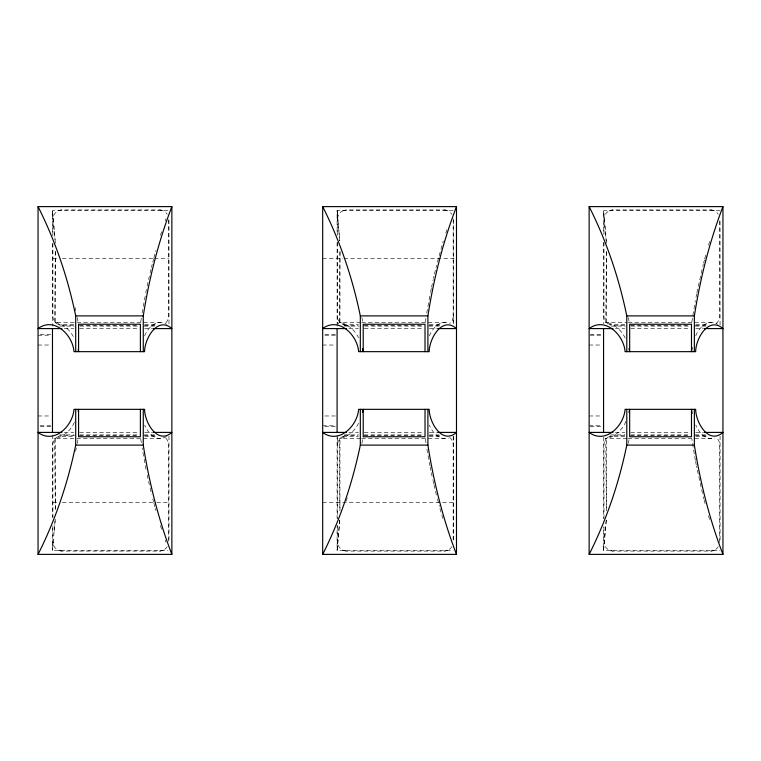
<?xml version="1.0" encoding="UTF-8"?>
<svg xmlns="http://www.w3.org/2000/svg" width="761" height="761" viewBox="0 0 761 761"><rect width="100%" height="100%" fill="white"/><g stroke="black" fill="none" stroke-linecap="round" stroke-linejoin="round"><path stroke-width="0.57" stroke-dasharray="3.81 2.85" d="M55.277 251.415L54.659 322.293L53.08 324.291M54.193 531.264L55.172 519.991M339.796 519.991L337.094 550.355L453.175 550.355M606.26 519.991L603.559 550.355L720.068 550.355M55.249 519.012L52.471 550.355L167.962 550.355M339.777 520.172L337.094 550.355L337.094 525.461M606.241 520.172L603.559 550.355L603.559 526.802M53.203 542.289L52.471 550.355L52.471 525.623M140.728 322.008L141.413 317.546M425.361 322.008L426.379 315.311M691.816 322.008L695.354 300.614M142.088 313.075L145.579 293.908M426.721 313.075L430.422 292.785M145.798 292.785L146.454 289.437M430.64 291.672L431.297 288.314M696.011 297.256L696.667 293.908M696.886 292.785L702.508 267.501M77.232 443.454L78.136 438.992M361.865 443.454L362.759 438.992M628.329 443.454L629.223 438.992M147.149 286.107L148.357 280.6M148.595 279.496L149.318 276.186M431.544 287.211L433.228 279.496M433.466 278.393L433.951 276.186M75.558 451.321L76.338 447.925M150.107 272.933L151.154 268.585M151.41 267.501L152.2 264.248M434.474 274.017L436.567 265.332M702.764 266.417L703.288 264.248M152.761 262.117L153.608 258.921M153.893 257.846L155.919 250.426M437.394 262.117L443.273 241.009M703.573 263.182L704.42 259.986M704.705 258.921L706.398 252.519M708.529 245.194L709.737 241.009M160.428 235.368L161.846 230.859M445.765 233.113L446.831 229.736M165.223 220.918L165.984 218.711M346.169 501.014L347.282 497.818M74.388 422.288C70.735 430.365 63.572 437.175 54.659 438.707L53.869 438.136M358.555 423.211C354.854 430.907 347.834 437.223 339.292 438.707L338.502 438.136M625.951 421.356C622.308 429.803 615.059 437.137 605.756 438.707L604.966 438.136M144.638 335.924C147.71 327.458 157.575 318.25 166.735 324.3M429.261 335.924C432.353 328.581 439.525 320.115 448.419 322.883M695.725 335.924C698.798 327.458 708.672 318.25 717.823 324.3M337.713 324.291L339.292 322.293L360.505 322.293M604.966 322.864L605.756 322.293L626.969 322.293M166.735 436.7L160.752 438.697L54.659 438.707L55.277 509.585M58.331 210.73L61.555 209.922L159.886 209.922L163.111 210.73M342.954 210.73L346.179 209.922L444.519 209.922L447.744 210.73M609.418 210.73L612.643 209.922L710.983 209.922L714.208 210.73M163.111 550.27L159.886 551.078L61.555 551.078L58.331 550.27M447.744 550.27L444.519 551.078L346.179 551.078L342.954 550.27M714.208 550.27L710.983 551.078L612.643 551.078L609.418 550.27M361.684 438.707L445.385 438.697L448.419 438.117M628.148 438.707L711.849 438.697L714.874 438.117M344.02 325.442L358.031 325.366M167.962 210.645L52.471 210.645L52.471 235.377M453.175 210.645L337.094 210.645L337.094 235.377M720.068 210.645L603.559 210.645L603.559 234.198M52.899 258.512L57.617 258.512M62.345 258.512L153.199 258.512M154.378 258.512L168.542 258.512M322.683 258.512L342.811 258.512M343.991 258.512L454.117 258.512M160.752 322.303L54.659 322.293C63.572 323.825 70.735 330.635 74.388 338.712M361.684 322.293L445.385 322.303M628.148 322.293L711.849 322.303M73.741 324.614L58.378 324.614A9.113 9.113 0 0 0 61.555 325.366L74.588 325.366M144.685 324.614L156.509 324.614M343.002 324.614L358.374 324.614M429.318 324.614L439.963 324.614M624.838 324.614L609.466 324.614A9.113 9.113 0 0 0 612.643 325.366L624.496 325.366M695.782 324.614L706.427 324.614M79.325 325.366L138.569 325.366M144.485 325.366L155.149 325.366M363.958 325.366L423.192 325.366M429.118 325.366L439.782 325.366M630.412 325.366L689.656 325.366M695.583 325.366L706.246 325.366M60.005 326.089L74.217 326.089M80.143 326.089L139.368 326.089M144.105 326.089L154.759 326.089M344.638 326.089L358.85 326.089M364.776 326.089L422.812 326.089M428.728 326.089L439.392 326.089M611.102 326.089L625.314 326.089M631.23 326.089L689.276 326.089M695.193 326.089L705.856 326.089M64.285 328.59L73.75 328.59M79.658 328.59L138.759 328.59M144.666 328.59L151.762 328.59M348.919 328.59L358.374 328.59M364.291 328.59L423.392 328.59M429.299 328.59L436.395 328.59M615.383 328.59L624.838 328.59M630.745 328.59L689.856 328.59M695.763 328.59L702.85 328.59M40.266 334.355L51.358 334.355M324.899 334.355L335.991 334.355M590.251 334.355L602.455 334.355M38.05 335.221L51.358 335.221M324.899 335.221L335.991 335.221M590.251 335.221L602.455 335.221M38.05 345.028L51.358 345.028M322.683 345.028L335.991 345.028M589.138 345.028L602.455 345.028M38.05 415.972L51.358 415.972M324.899 415.972L335.991 415.972M589.138 415.972L602.455 415.972M40.266 425.78L51.358 425.78M322.683 425.78L335.991 425.78M589.138 425.78L602.455 425.78M40.266 426.645L51.358 426.645M324.899 426.645L335.991 426.645M590.251 426.645L602.455 426.645M64.285 432.41L73.75 432.41M79.658 432.41L138.759 432.41M144.666 432.41L151.762 432.41M348.919 432.41L358.374 432.41M364.291 432.41L423.392 432.41M429.299 432.41L436.395 432.41M615.383 432.41L624.838 432.41M630.745 432.41L689.856 432.41M695.763 432.41L702.85 432.41M59.605 434.911L73.865 434.911M79.81 434.911L139.253 434.911M144.01 434.911L154.711 434.911M344.21 434.911L358.421 434.911M364.338 434.911L423.563 434.911M429.48 434.911L438.954 434.911M610.693 434.911L624.962 434.911M630.907 434.911L689.152 434.911M695.097 434.911L705.799 434.911M74.588 435.634L61.555 435.634A9.113 9.113 0 0 0 58.369 436.367L73.741 436.386M79.325 435.634L138.569 435.634M144.485 435.634L155.149 435.634M344.02 435.558L358.031 435.634M363.958 435.634L423.192 435.634M429.118 435.634L439.782 435.634M624.496 435.634L612.643 435.634A9.113 9.113 0 0 0 609.466 436.367L624.838 436.386M630.412 435.634L689.656 435.634M695.583 435.634L706.246 435.634M144.685 436.386L156.509 436.386M343.002 436.386L358.374 436.386M429.318 436.386L439.963 436.386M695.782 436.386L706.427 436.386M360.505 438.707L339.292 438.707L339.92 510.764L339.986 438.45M626.969 438.707L605.756 438.707L606.384 510.764L606.441 438.45M52.899 502.488L57.617 502.488M62.345 502.488L155.558 502.488M156.737 502.488L168.542 502.488M322.683 502.488L454.117 502.488M606.441 322.55L606.441 250.264L605.756 322.293C615.059 323.863 622.308 331.197 625.951 339.644M339.986 322.55L339.986 250.264L339.292 322.293C347.834 323.777 354.854 330.093 358.555 337.789M711.849 438.697C703.963 438.783 698.674 431.563 695.725 425.076M445.385 438.697C437.508 438.783 432.21 431.563 429.261 425.076M160.752 438.697C152.875 438.783 147.586 431.563 144.638 425.076M165.223 540.082L165.984 542.289M160.428 525.632L161.846 530.141M708.529 515.806L709.737 519.991M439.944 508.481L443.273 519.991M155.311 508.481L155.919 510.574M703.288 496.752L703.858 498.883M704.134 499.948L705.837 506.35M437.394 498.883L439.373 506.35M152.761 498.883L153.608 502.079M153.893 503.154L155.025 507.416M702.508 493.499L696.448 465.979M433.951 484.814L436.567 495.668M150.107 488.067L151.677 494.583M75.035 307.415L75.815 310.811M431.297 472.686L432.743 479.297M432.98 480.4L433.703 483.711M147.149 474.893L148.357 480.4M148.595 481.504L149.318 484.814M628.329 317.546L629.223 322.008M361.865 317.546L362.759 322.008M77.232 317.546L78.583 324.243M695.573 461.499L696.229 464.857M429.984 465.979L426.721 447.925M430.203 467.092L430.859 470.45M146.017 469.328L142.088 447.925M695.354 460.386L691.816 438.992M425.361 438.992L426.379 445.689M140.728 438.992L141.413 443.454M606.441 243.149L603.559 210.645L606.26 241.009M339.777 240.828L337.094 210.645L339.796 241.009M55.353 243.149L52.471 210.645L55.068 239.877M720.068 221.242L720.068 326.089M720.068 436.091L720.068 539.758M719.63 220.947L719.63 317.004A9.113 9.113 0 0 1 716.053 323.53M719.63 542.422L719.63 443.996A9.113 9.113 0 0 0 716.053 437.47M603.996 233.988L603.996 218.578A9.265 9.265 0 0 1 612.643 209.922M603.996 242.293L603.996 317.004A9.113 9.113 0 0 0 608.486 324.138M603.996 518.707L603.996 443.996A9.113 9.113 0 0 1 608.486 436.862M603.996 527.012L603.996 542.422A9.265 9.265 0 0 0 612.643 551.078M603.559 242.445L603.559 323.729M603.559 437.271L603.559 518.555M453.604 220.129L453.604 324.471M453.604 436.091L453.604 539.758M453.175 218.578L453.175 324.576M453.175 436.424L453.175 542.422M337.532 210.645L337.532 235.178M337.532 242.293L337.532 323.492M337.532 437.508L337.532 518.707M337.532 525.822L337.532 550.355M337.094 242.445L337.094 326.089M337.094 435.349L337.094 518.346M168.971 220.062L168.971 326.089M168.971 436.091L168.971 540.938M168.542 219.748L168.542 317.004A9.113 9.113 0 0 1 164.966 323.53M168.542 541.252L168.542 443.996A9.113 9.113 0 0 0 164.966 437.47M55.353 251.444L55.353 322.55M55.353 438.45L55.353 509.556M52.899 235.178L52.899 218.578A9.265 9.265 0 0 1 61.555 209.922M52.899 243.244L52.899 317.004A9.113 9.113 0 0 0 57.389 324.138M52.899 517.756L52.899 443.996A9.113 9.113 0 0 1 57.389 436.862M52.899 525.822L52.899 542.422A9.265 9.265 0 0 0 61.555 551.078M52.471 243.625L52.471 326.089M52.471 434.911L52.471 517.375M159.886 209.922A9.265 9.265 0 0 1 167.22 214.364M167.22 546.636A9.265 9.265 0 0 1 159.886 551.078M718.308 546.636A9.265 9.265 0 0 1 710.983 551.078M710.983 209.922A9.265 9.265 0 0 1 718.308 214.364M451.853 546.636A9.265 9.265 0 0 1 444.519 551.078M346.179 551.078A9.265 9.265 0 0 1 337.532 542.422M444.519 209.922A9.265 9.265 0 0 1 451.853 214.364M337.532 218.578A9.265 9.265 0 0 1 346.179 209.922M346.179 325.366A9.113 9.113 0 0 1 337.532 317.004M453.175 317.004A9.113 9.113 0 0 1 449.589 323.53M337.532 443.996A9.113 9.113 0 0 1 346.179 435.634M449.589 437.47A9.113 9.113 0 0 1 453.175 443.996"/><path stroke-width="1.14" d="M143.268 351.658L143.268 315.891C149.118 278.64 158.364 241.846 171.862 206.612L38.05 206.612L38.05 554.389L171.862 554.389L171.862 206.612M427.901 351.658L427.901 315.891C433.751 278.64 442.988 241.846 456.486 206.612L322.683 206.612L322.683 554.389L456.486 554.389L456.486 206.612M694.365 351.658L694.365 315.891C700.215 278.64 709.452 241.846 722.95 206.612L589.138 206.612L589.138 554.389L722.95 554.389L722.95 206.612M75.7 409.342L75.7 445.109C67.891 482.94 55.477 519.887 38.05 554.389M360.324 409.342L360.324 445.109C352.514 482.94 340.1 519.887 322.683 554.389M626.788 409.342L626.788 445.109C618.978 482.94 606.565 519.887 589.138 554.389M78.107 411.34L78.583 409.342L78.583 436.757L140.385 436.757L140.385 409.342M362.502 412.338L363.216 409.342L363.216 436.757L425.019 436.757L425.019 409.342M628.967 412.338L629.67 409.342L629.67 436.757L691.483 436.757L691.483 409.342A37.888 17.788 90 0 0 692.139 413.385M38.05 206.612C55.477 241.113 67.891 278.06 75.7 315.891L143.268 315.891M322.683 206.612C340.1 241.113 352.514 278.06 360.324 315.891L427.901 315.891M589.138 206.612C606.565 241.113 618.978 278.06 626.788 315.891L694.365 315.891M61.926 328.59L38.05 328.59C54.202 316.367 72.828 335.116 73.988 351.658L144.561 351.658C144.619 338.778 157.451 315.834 171.862 328.59L152.942 328.59M346.559 328.59L322.683 328.59C338.835 316.367 357.451 335.116 358.621 351.658L429.194 351.658C429.252 338.778 442.084 315.834 456.486 328.59L437.575 328.59M613.014 328.59L589.138 328.59C605.299 316.367 623.915 335.116 625.085 351.658L695.659 351.658C695.706 338.778 708.548 315.834 722.95 328.59L704.039 328.59M61.926 432.41L38.05 432.41C54.202 444.633 72.828 425.884 73.988 409.342L144.561 409.342C144.619 422.222 157.451 445.166 171.862 432.41L152.942 432.41M346.559 432.41L322.683 432.41C338.835 444.633 357.451 425.884 358.621 409.342L429.194 409.342C429.252 422.222 442.084 445.166 456.486 432.41L437.575 432.41M613.014 432.41L589.138 432.41C605.299 444.633 623.915 425.884 625.085 409.342L695.659 409.342C695.706 422.222 708.548 445.166 722.95 432.41L704.039 432.41M75.7 445.109L143.268 445.109C149.118 482.36 158.364 519.154 171.862 554.389M360.324 445.109L427.901 445.109C433.751 482.36 442.988 519.154 456.486 554.389M626.788 445.109L694.365 445.109C700.215 482.36 709.452 519.154 722.95 554.389M628.967 348.662L629.67 351.658L629.67 324.243L691.483 324.243L691.483 351.658A37.888 17.788 90 0 1 692.139 347.615M362.502 348.662L363.216 351.658L363.216 324.243L425.019 324.243L425.019 351.658M78.107 349.66L78.583 351.658L78.583 324.243L140.385 324.243L140.385 351.658M694.365 409.342L694.365 445.109M626.788 315.891L626.788 351.658M603.559 328.59L603.559 432.41M427.901 409.342L427.901 445.109M360.324 315.891L360.324 351.658M337.094 328.59L337.094 432.41M143.268 409.342L143.268 445.109M75.7 315.891L75.7 351.658M52.471 328.59L52.471 432.41"/></g></svg>
